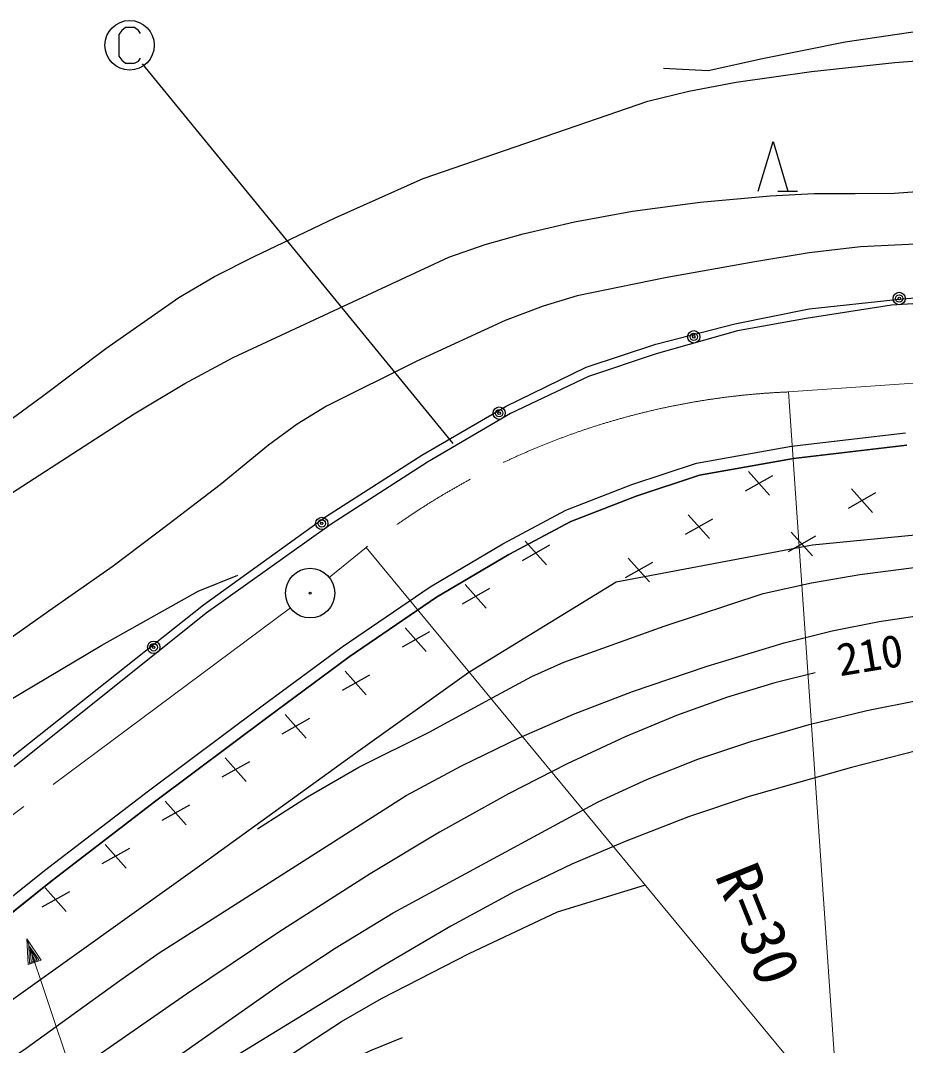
# Model space of a CAD drawing. Units: millimetres, scale not verified. Extents: x 40000 to 680000, y 20000 to 380000.
# Drawn here: x 445268 to 481205, y 270164 to 311759 of the extents above; entities that cross this region are included whole.
import ezdxf
from ezdxf.enums import TextEntityAlignment as Align

# ---------------------------------------------------------------- set-up
doc = ezdxf.new("R2010")
doc.units = ezdxf.units.MM
doc.header["$LTSCALE"] = 1000
doc.linetypes.add('CHAIN', pattern=[18.5, 12, -1.5, 3.5, -1.5])
for name, color, linetype, lineweight in [('S-BGD', 7, 'Continuous', 25), ('S-BGD-EXST', 7, 'Continuous', 25), ('S-BMK', 2, 'CHAIN', 13), ('S-BMK-SRVR', 3, 'Continuous', 25), ('S-STR-HTXT', 7, 'Continuous', 13)]:
    doc.layers.add(name, color=color, linetype=linetype, lineweight=lineweight)
doc.styles.add('ＭＳ ゴシック', font='')
doc.styles.get('ＭＳ ゴシック').set_extended_font_data('MS Gothic')

msp = doc.modelspace()

# ---------------------------------------------------------------- linework, layer by layer
at = {"layer": 'S-BGD'}
for p, q in [((478750, 310889), (482368, 311422)), ((475398, 310222), (478750, 310889)), ((473192, 309733), (475398, 310222)), ((471384, 309822), (473192, 309733)), ((475226, 304833), (475826, 306846)), ((475826, 306846), (476425, 304833)), ((476026, 304833), (476825, 304833)), ((480828, 300431), (484874, 300843)), ((477288, 300055), (480828, 300431)), ((484833, 300459), (480631, 300207)), ((474270, 299454), (477288, 300055)), ((480631, 300207), (477177, 299662)), ((477177, 299662), (474389, 299159)), ((471066, 298629), (474270, 299454)), ((474389, 299159), (471080, 298236)), ((468234, 297690), (471066, 298629)), ((471080, 298236), (468334, 297314)), ((464992, 296113), (468234, 297690)), ((468334, 297314), (465171, 295805)), ((461564, 294124), (464992, 296113)), ((465171, 295805), (461800, 293834)), ((476579, 294483), (481210, 295030)), ((481260, 294529), (476651, 293985)), ((476651, 293985), (481260, 294529)), ((457689, 291646), (461564, 294124)), ((472716, 293801), (476579, 294483)), ((461800, 293834), (457889, 291319)), ((470095, 292936), (472716, 293801)), ((476651, 293985), (472837, 293311)), ((472837, 293311), (476651, 293985)), ((472837, 293311), (470263, 292461)), ((470263, 292461), (472837, 293311)), ((475809, 293287), (474693, 292657)), ((474823, 293452), (475679, 292493)), ((467407, 291889), (470095, 292936)), ((470263, 292461), (467615, 291430)), ((467615, 291430), (470263, 292461)), ((479992, 292590), (478875, 291960)), ((479006, 292754), (479861, 291795)), ((452696, 288042), (457689, 291646)), ((464854, 290523), (467407, 291889)), ((472386, 291694), (473241, 290735)), ((477422, 290488), (491622, 291840)), ((457889, 291319), (452812, 287713)), ((467615, 291430), (465098, 290083)), ((465098, 290083), (467615, 291430)), ((473372, 291529), (472255, 290899)), ((477554, 290832), (476438, 290202)), ((476568, 290996), (477424, 290037)), ((461898, 288779), (464854, 290523)), ((466752, 290468), (465636, 289838)), ((465766, 290633), (466621, 289674)), ((469455, 288976), (477422, 290488)), ((465098, 290083), (462164, 288353)), ((462164, 288353), (465098, 290083)), ((469949, 289935), (470804, 288976)), ((470934, 289771), (469818, 289141)), ((458329, 286344), (461898, 288779)), ((464315, 288710), (463198, 288080)), ((463329, 288875), (464184, 287916)), ((463480, 285312), (469455, 288976)), ((462164, 288353), (458616, 285932)), ((458616, 285932), (462164, 288353)), ((444849, 281828), (452696, 288042)), ((452812, 287713), (445017, 281466)), ((460892, 287116), (461747, 286158)), ((461877, 286952), (460761, 286322)), ((455030, 283908), (458329, 286344)), ((458616, 285932), (455326, 283502)), ((455326, 283502), (458616, 285932)), ((458454, 285358), (459309, 284399)), ((459440, 285194), (458324, 284564)), ((458891, 282040), (463480, 285312)), ((450467, 280494), (455030, 283908)), ((455326, 283502), (450765, 280090)), ((450765, 280090), (455326, 283502)), ((457003, 283436), (455886, 282805)), ((456017, 283600), (456872, 282641)), ((452533, 277460), (458891, 282040)), ((454565, 281677), (453449, 281047)), ((453579, 281842), (454435, 280883)), ((446242, 277262), (450467, 280494)), ((450765, 280090), (446549, 276865)), ((446549, 276865), (450765, 280090)), ((451142, 280084), (451997, 279125)), ((452128, 279919), (451012, 279289)), ((448705, 278325), (449560, 277366)), ((449691, 278161), (448574, 277531)), ((442229, 270103), (452533, 277460)), ((440756, 272882), (446242, 277262)), ((446549, 276865), (441063, 272485)), ((441063, 272485), (446549, 276865)), ((447253, 276403), (446137, 275773)), ((446267, 276567), (447123, 275608))]:
    msp.add_line(p, q, dxfattribs=at)
for points in [[(435157, 289863), (436480, 290326), (437821, 290912), (439218, 291695), (440737, 292679), (443459, 294540), (446163, 296520), (448740, 298447), (451696, 300516), (453146, 301365), (454752, 302181), (458044, 303756), (461625, 305348), (470739, 308491), (472402, 308897), (474323, 309251), (477393, 309686), (480770, 310053), (482342, 310171)], [(430848, 287639), (432247, 287548), (433461, 287587), (435045, 287830), (436522, 288160), (437673, 288498), (438864, 288966), (440293, 289688), (441754, 290547), (449884, 295798), (451947, 297031), (453906, 298085), (462659, 302150), (464143, 302673), (465685, 303105), (467766, 303589), (470125, 304027), (472872, 304380), (475707, 304642), (477502, 304745), (479161, 304742), (480759, 304749), (482394, 304870)], [(483023, 302753), (479375, 302570), (477295, 302330), (475092, 301967), (471444, 301321), (467879, 300588), (466498, 300171), (464955, 299590), (461365, 297928), (457691, 296109), (456497, 295373), (455343, 294526), (453379, 292911), (451304, 291337), (449037, 289622), (446425, 287784), (444092, 286151)], [(454897, 278956), (456924, 280254), (459002, 281457), (461868, 282885), (464624, 284381), (466033, 285139), (467332, 285721), (471406, 287183), (475430, 288508), (477381, 288939), (479356, 289271), (482185, 289644), (485244, 289941), (488038, 290105), (490818, 290165), (500469, 290258), (504464, 290171), (508654, 289966), (510523, 289699), (512486, 289309), (515013, 288793)], [(421651, 280843), (422657, 280775), (423467, 280625), (424212, 280348), (425110, 279888), (426443, 279186), (427909, 278553), (428729, 278301), (429912, 278080), (430891, 278001), (432096, 278030), (433083, 278178), (433879, 278400), (434995, 278839), (436259, 279465), (444732, 284118), (448572, 286404), (452487, 288599), (454088, 289253)], [(419826, 255319), (422071, 256167), (424191, 257084), (426978, 258441), (429989, 260027), (433007, 261714), (436275, 263664), (438853, 265406), (441615, 267401), (445502, 270063), (449305, 272796), (450898, 273925), (452759, 275103), (460927, 280307), (463180, 281517), (465522, 282653), (467724, 283612), (470121, 284534), (473153, 285558), (476283, 286502), (478220, 286993), (480131, 287367), (483122, 287812)], [(477538, 285281), (475895, 284882), (473981, 284301), (471909, 283553), (469824, 282691), (467463, 281598), (465078, 280376), (462279, 278818), (459466, 277130), (455752, 274758), (452011, 272246), (444114, 266779), (440763, 264453), (437250, 262140), (434034, 260105), (430746, 258152), (428458, 256910), (426090, 255744), (421785, 253858), (417413, 252068)], [(418906, 250240), (420862, 251060), (424436, 252718), (427943, 254457), (430582, 255890), (433128, 257388), (441264, 262658), (444515, 264768), (447985, 267146), (455868, 272687), (458041, 274121), (460403, 275554), (468721, 280054), (470725, 280967), (472770, 281781), (474918, 282501), (477299, 283185), (479629, 283764), (481811, 284197)], [(497002, 283803), (494804, 283881), (492603, 283853), (489811, 283645), (486972, 283329), (485177, 283000), (483233, 282531), (479014, 281446), (474861, 280274), (472399, 279438), (469819, 278449), (467660, 277523), (465313, 276399), (462749, 275006), (460025, 273406), (451775, 268371), (443834, 262924), (435890, 257420), (432973, 255400), (429952, 253435), (427846, 252164), (425566, 250916), (424698, 250472)], [(437414, 255816), (440650, 258264), (444100, 261009), (446282, 262850), (448550, 264614), (456628, 270047), (458307, 271141), (459932, 272076), (463486, 273896), (467070, 275593), (470609, 276671)], [(460769, 270470), (459466, 269953), (458178, 269325), (455805, 267942), (453269, 266328), (452107, 265289), (450882, 264340), (449633, 263575), (448159, 262536), (447041, 261657)]]:
    msp.add_lwpolyline(points, dxfattribs=at)
for centre, major_axis in [((480950, 300478), (0, 252)), ((480950, 300478), (0, 151)), ((480950, 300478), (0, 50.3)), ((472608, 298923), (0, 252)), ((472608, 298923), (0, 151)), ((472608, 298923), (0, 50.3)), ((464705, 295823), (0, 252)), ((464705, 295823), (0, 151)), ((464705, 295823), (0, 50.3)), ((457501, 291351), (0, 252)), ((457501, 291351), (0, 151)), ((457501, 291351), (0, 50.3)), ((450677, 286324), (0, 252)), ((450677, 286324), (0, 151)), ((450677, 286324), (0, 50.3))]:
    msp.add_ellipse(centre, major_axis=major_axis, ratio=0.992541, dxfattribs=at)
at = {"layer": 'S-BGD-EXST'}
for p, q in [((449379, 311357), (449259, 311195)), ((449259, 311195), (449259, 310310)), ((449539, 311477), (449379, 311357)), ((449898, 311477), (449539, 311477)), ((450058, 311357), (449898, 311477)), ((450138, 311236), (450058, 311357)), ((449259, 310310), (449379, 310148)), ((449379, 310148), (449539, 310028)), ((449539, 310028), (449898, 310028)), ((449898, 310028), (450058, 310108)), ((450058, 310108), (450138, 310229)), ((450212, 310005), (462830, 294589))]:
    msp.add_line(p, q, dxfattribs=at)
msp.add_ellipse((449699, 310752), major_axis=(0, 1007), ratio=0.992541, dxfattribs=at)
at = {"layer": 'S-BMK'}
for p, q in [((476453, 296686), (493026, 297861)), ((457807, 289155), (459306, 290379)), ((456227, 287922), (442766, 277899))]:
    msp.add_line(p, q, dxfattribs=at)
msp.add_ellipse((477672, 266509), major_axis=(0, 30202), ratio=0.992541, start_param=0.040653, end_param=0.659414, dxfattribs=at)
at = {"layer": 'S-BMK-SRVR'}
for major_axis in [(0, 1007), (0, 40.3)]:
    msp.add_ellipse((457031, 288521), major_axis=major_axis, ratio=0.992541, dxfattribs=at)
at = {"layer": 'S-STR-HTXT'}
for p, q in [((476453, 296686), (478489, 267186)), ((459306, 290379), (478489, 267186)), ((445520, 274491), (454100, 249052)), ((445520, 274491), (446107, 273628)), ((445577, 273447), (445520, 274491)), ((445610, 274224), (446018, 273641)), ((445640, 273511), (445610, 274224)), ((445662, 274071), (445930, 273653)), ((445703, 273575), (445662, 274071)), ((445739, 273843), (445841, 273665)), ((445765, 273639), (445739, 273843)), ((446107, 273628), (445577, 273447)), ((446018, 273641), (445640, 273511)), ((445930, 273653), (445703, 273575)), ((445841, 273665), (445765, 273639))]:
    msp.add_line(p, q, dxfattribs=at)

# ---------------------------------------------------------------- texts
at = {"layer": 'S-STR-HTXT', "style": 'ＭＳ ゴシック'}
for s, height, rotation, p in [('210', 1320, 9.369, (478604, 284755)), ('R=30', 1833, 291.951, (472934, 276865))]:
    msp.add_text(s, height=height, rotation=rotation, dxfattribs=at).set_placement(p, align=Align.BOTTOM_LEFT)

doc.saveas('drawing.dxf')
